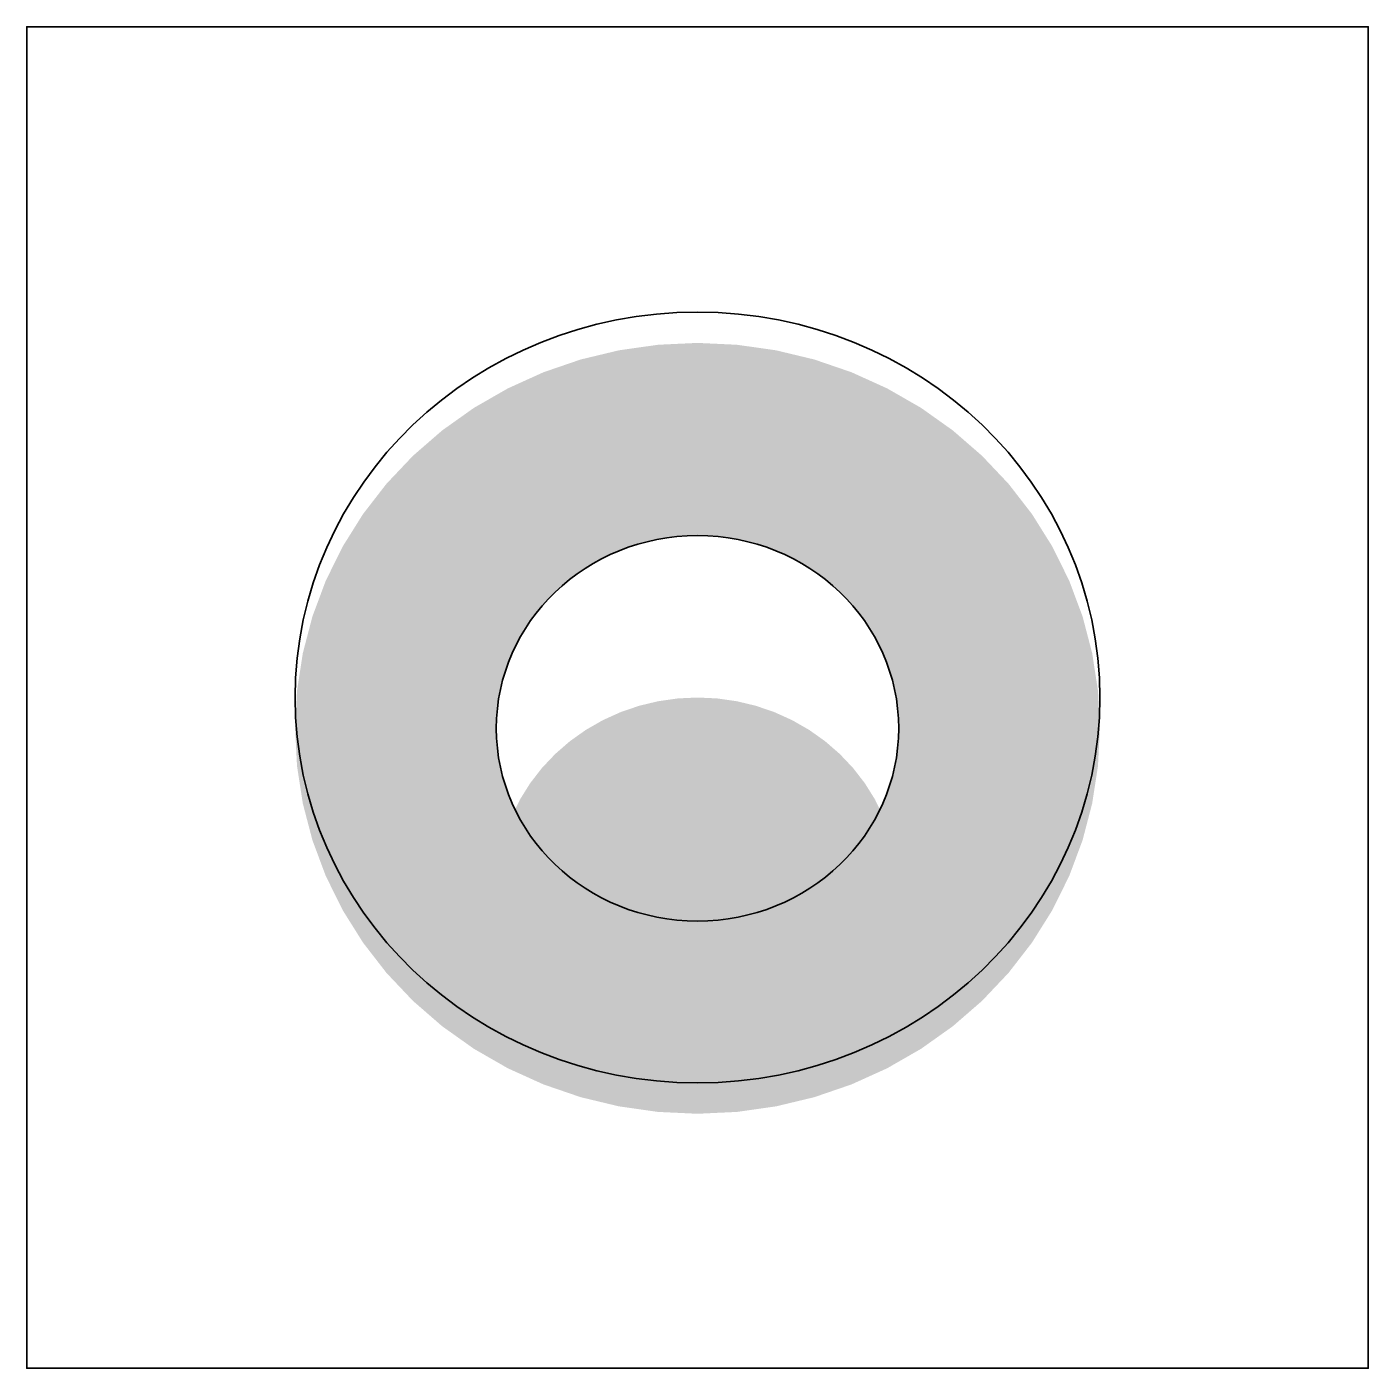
# Model space of a CAD drawing. Header units: millimetres. Extents: x 0 to 50, y 0 to 50.
import ezdxf

# ---------------------------------------------------------------- set-up
doc = ezdxf.new("R2010")
doc.units = ezdxf.units.MM
doc.layers.add('Contorno', color=7, linetype='Continuous', lineweight=35)

msp = doc.modelspace()

# ---------------------------------------------------------------- linework, layer by layer
at = {"layer": 'Contorno'}
msp.add_lwpolyline([(0, 0), (50, 0), (50, 50), (0, 50)], close=True, dxfattribs=at)
at = {"layer": 'Contorno', "extrusion": (0, -1, -2.22045e-16), "elevation": -50}
msp.add_lwpolyline([(0, 0), (50, 0), (50, 25), (0, 25)], close=True, dxfattribs=at)
at = {"layer": 'Contorno', "extrusion": (0, -0.287348, 0.957826), "elevation": 9.578}
msp.add_lwpolyline([(0, 2.873), (50, 2.873), (50, 55.075), (0, 55.075)], close=True, dxfattribs=at)
at = {"layer": 'Contorno', "extrusion": (1.27608e-17, -0.287348, 0.957826), "const_width": 7.5}
for points, elevation in [([(13.75, 28.974, 1), (36.25, 28.974, 1)], 13.578), ([(21.25, 28.974, 1), (28.75, 28.974, 1)], 34.578)]:
    msp.add_lwpolyline(points, format="xyb", close=True, dxfattribs=dict(at, elevation=elevation))
at = {"layer": 'Contorno', "extrusion": (0, -1, -2.22045e-16)}
msp.add_lwpolyline([(0, 0), (50, 0), (50, 10), (0, 10)], close=True, dxfattribs=at)
at = {"layer": 'Contorno', "extrusion": (1.27608e-17, -0.287348, 0.957826)}
for centre, radius in [((25, 28.974, 9.578), 15), ((25, 28.974, 13.578), 7.5)]:
    msp.add_circle(centre, radius, dxfattribs=at)
at = {"layer": 'Contorno'}
for points in [[(0, 50), (0, 50, 25), (0, 0, 10), (0, 0)], [(0, 50, 25), (50, 50, 25), (50, 0, 10), (0, 0, 10)], [(50, 50, 25), (0, 50, 25), (0, 50), (50, 50)], [(50, 0), (50, 50), (0, 50), (0, 0)], [(50, 0), (50, 0, 10), (50, 50, 25), (50, 50)], [(0, 0), (0, 0, 10), (50, 0, 10), (50, 0)]]:
    msp.add_3dface(points, dxfattribs=at)

doc.saveas('drawing.dxf')
